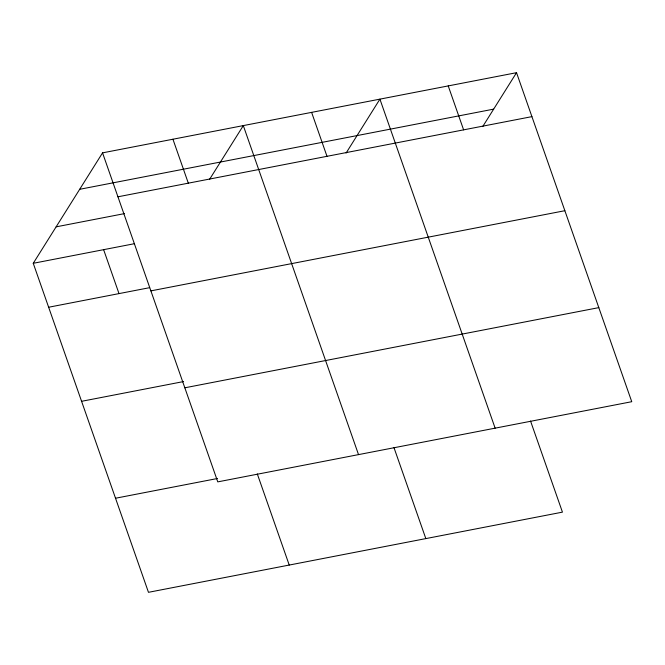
<?xml version="1.0" encoding="UTF-8"?>
<svg xmlns="http://www.w3.org/2000/svg" width="665" height="665" viewBox="0 0 665 665"><rect width="100%" height="100%" fill="white"/><g stroke="black" fill="none" stroke-linecap="round" stroke-linejoin="round"><path stroke-width="1" d="M530.529 421.003L562.449 512.141L148.47 592.316L33.25 263.298L102.551 152.859L516.53 72.684L631.75 401.702L217.771 481.876L102.551 152.859M209.475 179.508L243.307 125.602L358.526 454.619M346.091 153.05L379.915 99.143L495.134 428.16M482.699 126.599L516.53 72.684M79.684 189.301L493.663 109.135M117.946 196.798L531.917 116.633M56.118 226.848L124.455 213.615M33.25 263.298L134.222 243.739M48.636 307.238L149.608 287.679M150.889 290.879L564.859 210.705M81.579 401.311L183.573 381.56M184.828 387.803L598.808 307.629M115.527 498.235L217.522 478.484M448.227 85.918L463.613 129.858M311.611 112.368L326.997 156.317M393.921 447.462L425.833 538.6M172.933 139.226L188.32 183.174M257.305 473.921L289.225 565.051M103.624 249.666L119.01 293.606"/></g></svg>
